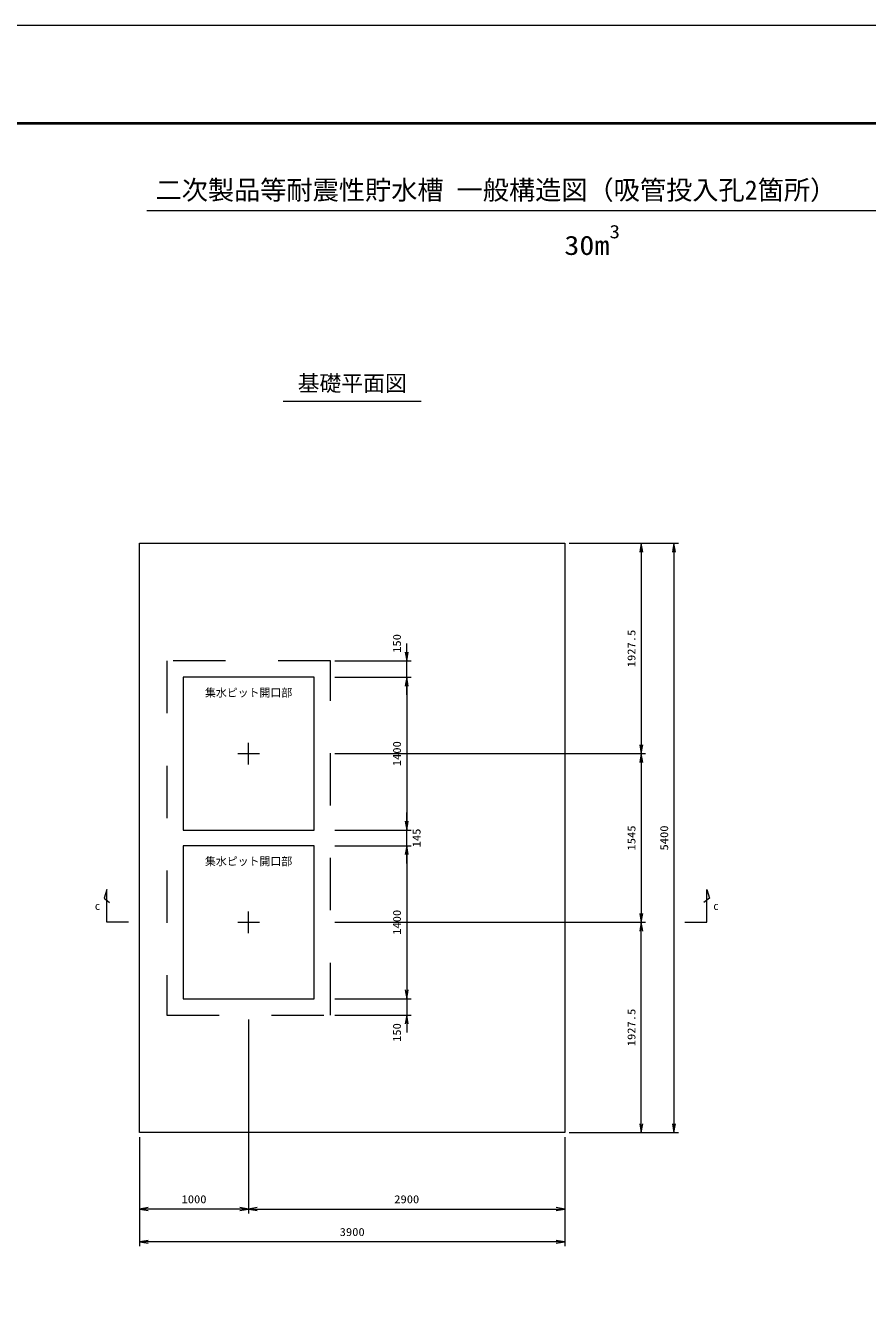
# Model space of a CAD drawing. Units: millimetres at full size. Extents: x 37600 to 71200, y 27760 to 51520.
# Drawn here: x 49204 to 56925, y 39882 to 51520 of the extents above; entities that cross this region are included whole.
import ezdxf
from ezdxf.enums import TextEntityAlignment as Align

# ---------------------------------------------------------------- set-up
doc = ezdxf.new("R2010")
doc.units = ezdxf.units.MM
doc.header["$LTSCALE"] = 80.0044
doc.linetypes.add('CHAIN', pattern=[18.5, 12, -1.5, 3.5, -1.5])
doc.linetypes.add('DASHED_SPACED', pattern=[12, 6, -6])
for name, color, linetype, lineweight in [('0_2', 4, 'Continuous', 13), ('Defpoints_5', 5, 'Continuous', 13), ('図枠', 1, 'Continuous', 40), ('寸法', 6, 'Continuous', 13), ('文字', 2, 'Continuous', 13)]:
    doc.layers.add(name, color=color, linetype=linetype, lineweight=lineweight)
doc.styles.add('ＭＳ ゴシック', font='')
doc.styles.get('ＭＳ ゴシック').set_extended_font_data('MS Gothic')

# ---------------------------------------------------------------- blocks, each defined once
blk = doc.blocks.new('open_arrow')
at = {"color": 0, "linetype": 'Continuous', "lineweight": -2}
blk.add_lwpolyline([(7.5, 1.25), (0, 0), (7.5, -1.25)], dxfattribs=at)

msp = doc.modelspace()

# ---------------------------------------------------------------- linework, layer by layer
at = {"layer": '0_2', "color": 7, "linetype": 'DASHED_SPACED'}
for p, q in [((52000, 45697.5), (50500, 45697.5)), ((50500, 45697.5), (50500, 42452.5)), ((52000, 42452.5), (52000, 45697.5)), ((50500, 42452.5), (52000, 42452.5))]:
    msp.add_line(p, q, dxfattribs=at)
at = {"layer": '0_2', "color": 2, "linetype": 'CHAIN'}
for p, q in [((51250, 44747.5), (51250, 44947.5)), ((51150, 44847.5), (51350, 44847.5)), ((51150, 43302.5), (51350, 43302.5)), ((51250, 43202.5), (51250, 43402.5))]:
    msp.add_line(p, q, dxfattribs=at)
at = {"layer": '0_2', "color": 7}
for points in [[(50250, 46775), (54150, 46775), (54150, 41375), (50250, 41375)], [(50650, 44147.5), (51850, 44147.5), (51850, 45547.5), (50650, 45547.5)], [(50650, 42602.5), (51850, 42602.5), (51850, 44002.5), (50650, 44002.5)]]:
    msp.add_lwpolyline(points, close=True, dxfattribs=at)
at = {"layer": 'Defpoints_5'}
msp.add_lwpolyline([(37600, 27760), (71200, 27760), (71200, 51520), (37600, 51520)], close=True, dxfattribs=at)
at = {"layer": '図枠'}
msp.add_lwpolyline([(38500, 28660), (70300, 28660), (70300, 50620), (38500, 50620)], close=True, dxfattribs=at)
at = {"layer": '寸法'}
for p, q in [((54190, 46775), (54890, 46775)), ((54190, 46775), (55190, 46775)), ((54850, 46775), (54850, 44847.5)), ((55150, 46775), (55150, 41375)), ((52700, 45387.5), (52700, 45857.5)), ((52040, 45697.5), (52740, 45697.5)), ((52040, 45547.5), (52740, 45547.5)), ((52040, 45547.5), (52740, 45547.5)), ((52700, 45547.5), (52700, 44147.5)), ((52040, 44847.5), (54890, 44847.5)), ((52040, 44847.5), (54890, 44847.5)), ((54850, 44847.5), (54850, 43302.5)), ((52700, 43842.5), (52700, 44307.5)), ((52040, 44147.5), (52740, 44147.5)), ((52040, 44147.5), (52740, 44147.5)), ((52040, 44002.5), (52740, 44002.5)), ((52040, 44002.5), (52740, 44002.5)), ((52700, 44002.5), (52700, 42602.5)), ((52040, 43302.5), (54890, 43302.5)), ((52040, 43302.5), (54890, 43302.5)), ((54850, 41375), (54850, 43302.5)), ((52700, 42762.5), (52700, 42292.5)), ((52040, 42602.5), (52740, 42602.5)), ((52040, 42602.5), (52740, 42602.5)), ((51250, 42412.5), (51250, 40635)), ((51250, 42412.5), (51250, 40635)), ((52040, 42452.5), (52740, 42452.5)), ((50250, 41335), (50250, 40635)), ((50250, 41335), (50250, 40335)), ((54150, 41335), (54150, 40635)), ((54150, 41335), (54150, 40335)), ((54190, 41375), (54890, 41375)), ((54190, 41375), (55190, 41375)), ((51250, 40675), (50250, 40675)), ((51250, 40675), (54150, 40675)), ((54150, 40375), (50250, 40375))]:
    msp.add_line(p, q, dxfattribs=at)
for points in [[(50150, 43302.5), (49950, 43302.5), (49950, 43602.5), (49925, 43522.5), (49975, 43482.5)], [(55250, 43302.5), (55450, 43302.5), (55450, 43602.5), (55475, 43522.5), (55425, 43482.5)]]:
    msp.add_lwpolyline(points, dxfattribs=at)
at = {"layer": '文字'}
for p, q in [((59146.81, 49820), (50316.67, 49820)), ((52833.33, 48075), (51566.67, 48075))]:
    msp.add_line(p, q, dxfattribs=at)

# ---------------------------------------------------------------- block references
at = {"layer": '寸法', "xscale": 10.7, "yscale": 10.7}
for p, rotation in [((54850, 46775), 270), ((55150, 46775), 270), ((52700, 45697.5), 90), ((52700, 45547.5), 270), ((52700, 45547.5), 270), ((54850, 44847.5), 90), ((54850, 44847.5), 270), ((52700, 44147.5), 90), ((52700, 44147.5), 90), ((52700, 44002.5), 270), ((52700, 44002.5), 270), ((54850, 43302.5), 90), ((54850, 43302.5), 270), ((52700, 42602.5), 90), ((52700, 42602.5), 90), ((52700, 42452.5), 270), ((54850, 41375), 90), ((55150, 41375), 90), ((51250, 40675), 180), ((54150, 40675), 180), ((54150, 40375), 180)]:
    msp.add_blockref('open_arrow', p, dxfattribs=dict(at, rotation=rotation))
for p in [(50250, 40675), (51250, 40675), (50250, 40375)]:
    msp.add_blockref('open_arrow', p, dxfattribs=at)

# ---------------------------------------------------------------- texts
at = {"layer": '寸法', "style": 'ＭＳ ゴシック', "width": 1.15}
for s, p in [('1927.5', (54760, 45811.25)), ('150', (52610, 45857.5)), ('1400', (52610, 44847.5)), ('145', (52790, 44075)), ('1545', (54760, 44075)), ('5400', (55060, 44075)), ('1400', (52610, 43302.5)), ('1927.5', (54760, 42338.75)), ('150', (52610, 42292.5))]:
    msp.add_text(s, height=73.31, rotation=90, dxfattribs=at).set_placement(p, align=Align.MIDDLE_CENTER)
at = {"layer": '寸法', "color": 3, "style": 'ＭＳ ゴシック'}
msp.add_text('c', height=73.31, dxfattribs=at).set_placement((49890, 43452.5), align=Align.MIDDLE_RIGHT)
msp.add_text('c', height=73.31, dxfattribs=at).set_placement((55510, 43452.5), align=Align.MIDDLE_LEFT)
at = {"layer": '寸法', "style": 'ＭＳ ゴシック', "width": 1.15}
for s, p in [('1000', (50750, 40765)), ('2900', (52700, 40765)), ('3900', (52200, 40465))]:
    msp.add_text(s, height=73.31, dxfattribs=at).set_placement(p, align=Align.MIDDLE_CENTER)
at = {"layer": '文字', "style": 'ＭＳ ゴシック'}
msp.add_text('二次製品等耐震性貯水槽 一般構造図（吸管投入孔2箇所）', height=176, dxfattribs=at).set_placement((50396.67, 50100), align=Align.TOP_LEFT)
at = {"layer": '文字', "style": 'ＭＳ ゴシック', "width": 1.15}
for s, height, p in [('30m', 176, (54144.7, 49364)), ('3', 123.2, (54558.7, 49532))]:
    msp.add_text(s, height=height, dxfattribs=at).set_placement(p, align=Align.BOTTOM_LEFT)
at = {"layer": '文字', "style": 'ＭＳ ゴシック'}
msp.add_text('基礎平面図', height=146.6, dxfattribs=at).set_placement((52200, 48315), align=Align.TOP_CENTER)
for p in [(51250, 45347.5), (51250, 43802.5)]:
    msp.add_text('集水ピット開口部', height=73.31, dxfattribs=at).set_placement(p, align=Align.BOTTOM_CENTER)

doc.saveas('drawing.dxf')
